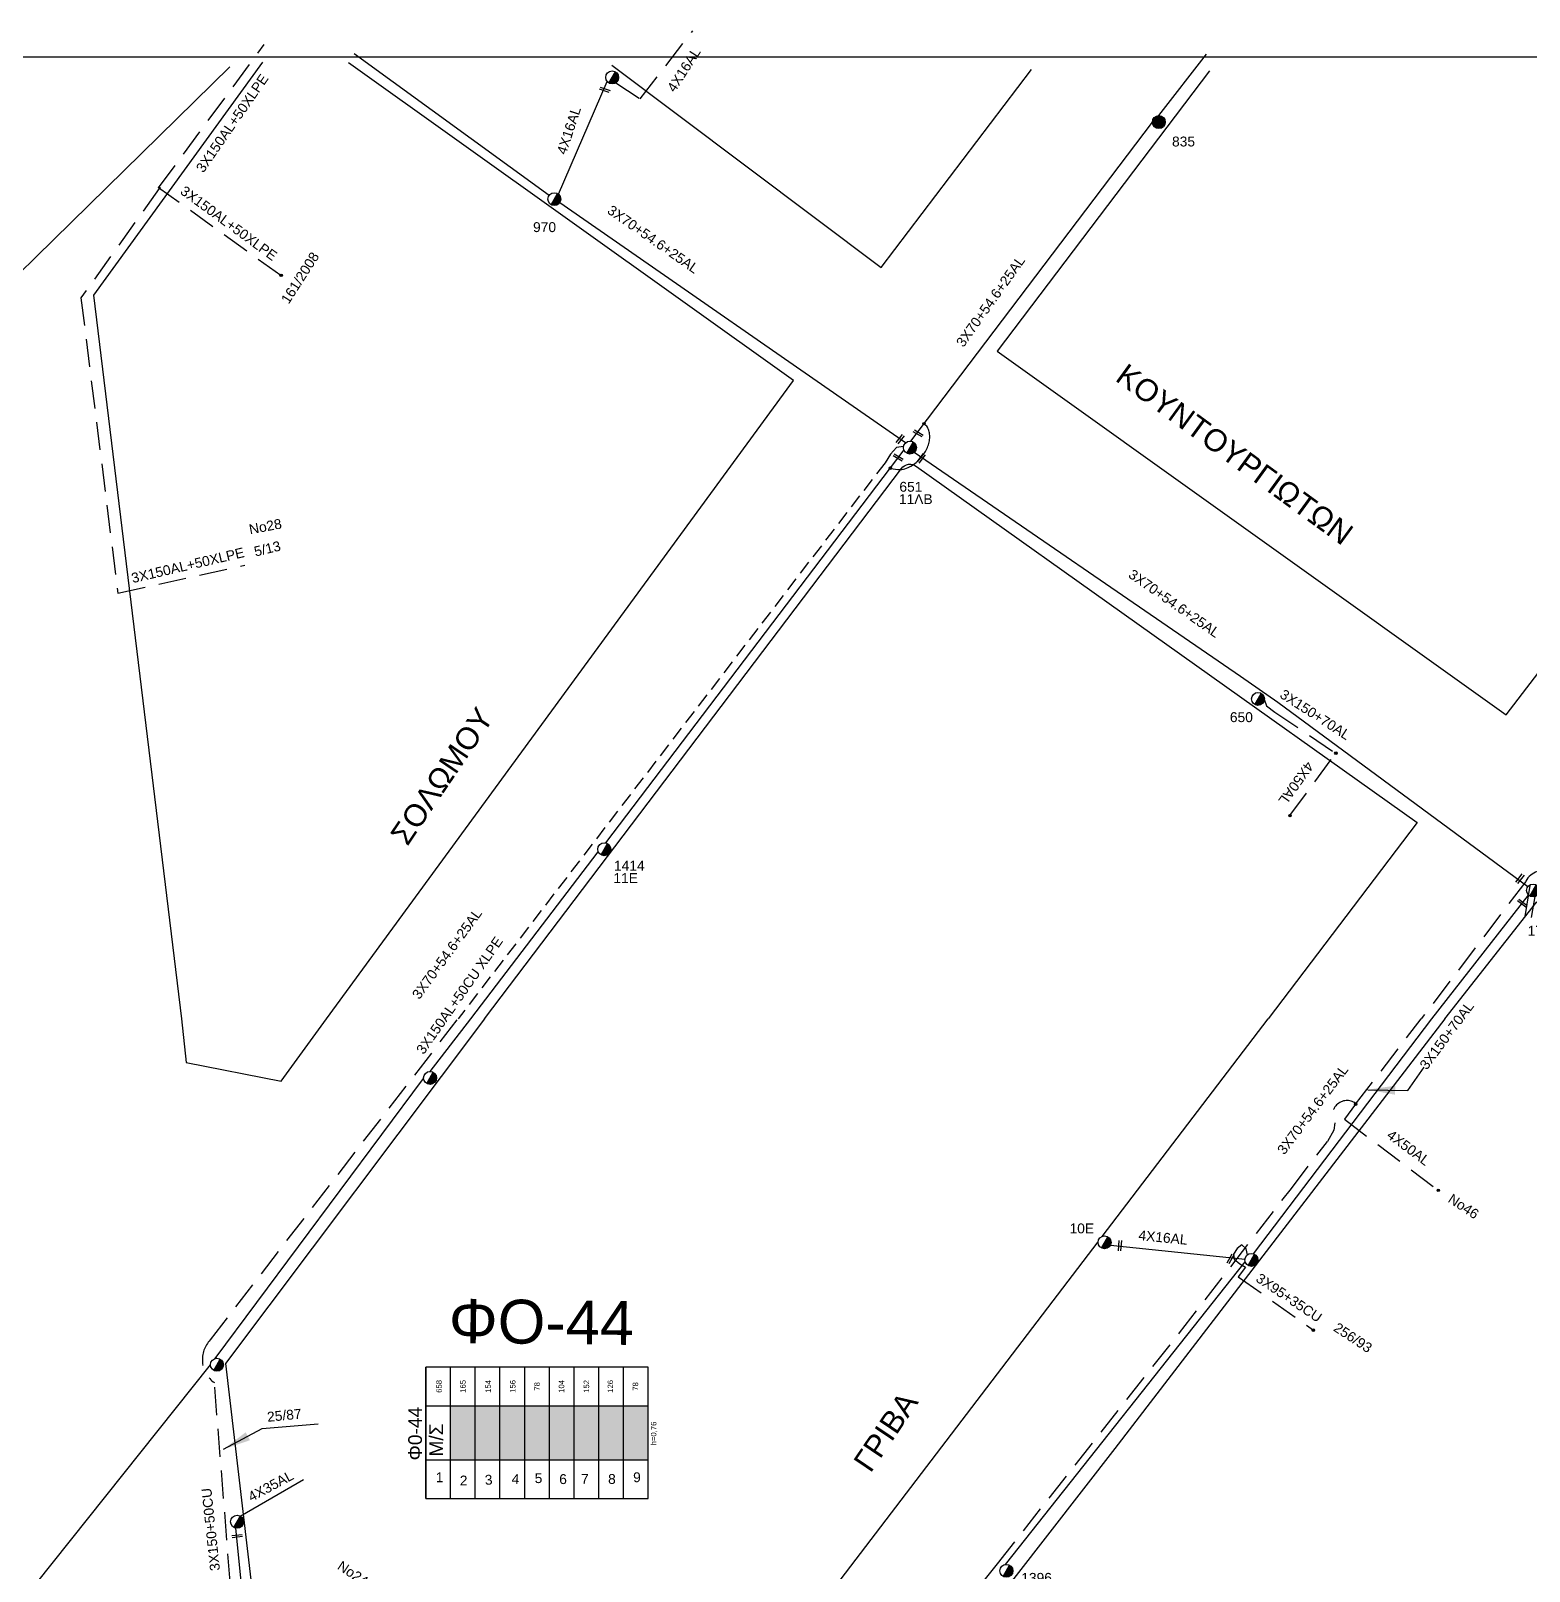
# Model space of a CAD drawing. Header units: millimetres. Extents: x 926 to 2032, y 728 to 1260.
# Drawn here: x 1541.9 to 1678.4, y 1112.6 to 1253 of the extents above; entities that cross this region are included whole.
import ezdxf
from ezdxf.enums import TextEntityAlignment as Align

# ---------------------------------------------------------------- set-up
doc = ezdxf.new("R2010")
doc.units = ezdxf.units.MM
doc.linetypes.add('DASHED', pattern=[19.05, 12.7, -6.35])
doc.linetypes.add('HIDDEN', pattern=[9.525, 6.35, -3.175])
for name, color, linetype in [('Άγνωστα', 7, 'Continuous'), ('Ασφαλειοκιβώτια Χ.Τ 9 αναχωρήσεων', 7, 'Continuous'), ('Γέφυρες Εναέριου Δικτύου', 7, 'Continuous'), ('Γυμνά εναέρια ΧΤ (3Φ)   4x16AL', 7, 'Continuous'), ('Εναέρια παροχή ΧΤ 4x16', 7, 'SYN_LINE'), ('Επιγραφές - Σχήματα', 7, 'Continuous'), ('Καλώδια ΧΤ   3x150+50CU', 7, 'DASHED'), ('Καλώδια ΧΤ   3x150+70AL', 7, 'DASHED'), ('Καλώδια ΧΤ   3x150AL+50XLPE', 7, 'DASHED'), ('Καλώδια ΧΤ   3x95+35 CU', 7, 'DASHED'), ('Καλώδια ΧΤ   4x50AL', 7, 'DASHED'), ('Μηχανική τομή', 7, 'Continuous'), ('Στύλος Ξύλινος', 7, 'Continuous'), ('Στύλος Ξύλινος @ 1', 7, 'Continuous'), ('Στύλος ΦΜ', 7, 'Continuous'), ('Στύλος ΦΜ @ 1', 7, 'Continuous'), ('Συνδέσεις', 7, 'Continuous'), ('Συνεστραμμένα ΧΤ   3x70+54.6+25 AL', 7, 'SYN_LINE'), ('Τομή', 7, 'Continuous'), ('Υπόβαθρο ΔΕΗ', 7, 'Continuous'), ('Υπόγεια καλώδια Δικτύου ΧΤ και Παρ. ΧΤ - 3X150+70 AL', 7, 'DASHED'), ('Υπόγεια καλώδια Παροχών ΧΤ   4x16AL', 7, 'DASHED')]:
    doc.layers.add(name, color=color, linetype=linetype)
doc.styles.get("Standard").update_dxf_attribs({"font": 'arial.ttf'})
doc.linetypes.add('SYN_LINE', pattern='A,0.5,-0.0001,["/\\/\\/\\/",Standard,S=0.1,R=0,X=0,Y=-0.05],-0.25', length=0.7501)
doc.dimstyles.new('ISO-25', dxfattribs={"dimtxt": 2.5, "dimasz": 2.5, "dimexe": 1.25, "dimexo": 0.625, "dimtad": 1, "dimtxsty": 'Standard', "dimcen": 2.5, "dimadec": 0, "dimazin": 0, "dimtfac": 1, "dimtmove": 0, "dimatfit": 3, "dimfxl": 1, "dimarcsym": 0})

# ---------------------------------------------------------------- blocks, each defined once
blk = doc.blocks.new('ΥΠΑΡΧΩΝ ΤΣΙΜΕΝΤΕΝΙΟΣ ΣΤΥΛΟΣ')
at = {"layer": 'Στύλος ΦΜ'}
blk.add_hatch(color=256, dxfattribs=at).paths.add_polyline_path([(-1.29, -2.28, 0.574793), (2.62, 0, 0.268822), (1.3, 2.27)])
blk.add_line((-1.29, -2.28), (1.3, 2.27), dxfattribs=at)
blk.add_circle((0, 0), 2.62, dxfattribs=at)
at = {"layer": 'Στύλος ΦΜ', "flags": 4}
for tag, p in [('ΤΥΠΟΣ', (-4.91, 3.03)), ('ΑΡΙΘΜΟΣ', (-4.68, 8.05))]:
    blk.add_attdef(tag, p, '', height=4, dxfattribs=at)
blk = doc.blocks.new('ΥΠΑΡΧΩΝ ΞΥΛΙΝΟΣ ΣΤΥΛΟΣ')
at = {"layer": 'Στύλος Ξύλινος'}
h = blk.add_hatch(color=7, dxfattribs=at)
h.paths.add_polyline_path([(-2.62, 0, 0.270008), (-1.29, -2.28), (1.3, 2.27, 0.576266)])
h.paths.add_polyline_path([(-1.29, -2.28, 0.574793), (2.62, 0, 0.268822), (1.3, 2.27)])
at = {"layer": 'Στύλος Ξύλινος', "color": 7}
blk.add_line((-1.29, -2.28), (1.3, 2.27), dxfattribs=at)
blk.add_circle((0, 0), 2.62, dxfattribs=at)
at = {"layer": 'Στύλος Ξύλινος', "flags": 4}
for tag, p in [('ΑΡΙΘΜΟΣ', (-4.91, 8.6)), ('ΤΥΠΟΣ', (-4.85, 3.39))]:
    blk.add_attdef(tag, p, '', height=4, dxfattribs=at)
blk = doc.blocks.new('ΜΗΧΑΝΙΚΗ ΤΟΜΗ')
at = {"layer": 'Μηχανική τομή', "ltscale": 40}
for p, q in [((-1.89, 0.78), (1.89, 0.78)), ((1.89, 0), (-1.89, 0))]:
    blk.add_line(p, q, dxfattribs=at)
blk = doc.blocks.new('_ΣΥΝΔΕΣΗ')
at = {"layer": 'Συνδέσεις', "linetype": 'SYN_LINE', "ltscale": 40}
blk.add_hatch(color=256, dxfattribs=at).paths.add_polyline_path([(0.5, -0.01, 1), (-0.5, -0.01, 1)])
at = {"layer": 'Συνδέσεις'}
blk.add_circle((0, -0.01), 0.5, dxfattribs=at)
blk = doc.blocks.new('ΑΣΦΑΛΕΙΟΚΙΒΩΤΙΟ ΥΠΟΣΤΑΘΜΟΥ 9 ΑΝΑΧΩΡΗΣΕΩΝ')
at = {"layer": 'Ασφαλειοκιβώτια Χ.Τ 9 αναχωρήσεων', "ltscale": 40}
for p, q in [((-23.8, 40.36), (24.02, 40.36)), ((-9.72, 40.36), (-9.72, -40.64)), ((9.94, 40.36), (9.94, -40.64)), ((-23.8, 31.36), (24.02, 31.36)), ((-23.8, 22.36), (24.02, 22.36)), ((-23.8, 13.36), (24.02, 13.36)), ((-23.8, 4.36), (24.02, 4.36)), ((-23.8, -4.64), (24.02, -4.64)), ((-23.8, -13.64), (24.02, -13.64)), ((-23.8, -22.64), (24.02, -22.64)), ((-23.8, -31.64), (24.02, -31.64))]:
    blk.add_line(p, q, dxfattribs=at)
at = {"layer": 'Ασφαλειοκιβώτια Χ.Τ 9 αναχωρήσεων'}
blk.add_lwpolyline([(-23.8, -40.64), (24.02, -40.64), (24.02, 40.36), (-23.8, 40.36)], close=True, dxfattribs=at)
for s, rotation, p in [('1', 270, (-17.86, 36.76)), ('2', 270, (-19.05, 28.02)), ('3', 273.4343, (-18.85, 18.79)), ('4', 266.5657, (-18.43, 9.21)), ('5', 270, (-18.18, 0.72)), ('6', 270, (-18.54, -8.22)), ('7', 270, (-18.46, -16.18)), ('8', 270, (-18.48, -26.03)), ('9', 270, (-17.86, -35.16))]:
    blk.add_text(s, height=3.6, rotation=rotation, dxfattribs=at).set_placement(p)
at = {"layer": 'Ασφαλειοκιβώτια Χ.Τ 9 αναχωρήσεων', "ltscale": 40}
for tag, height, p in [('ΟΝΟΜΑ', 5, (-0.16, 44.31)), ('ΚΕΙΜΕΝΟ 1', 2, (17.06, 35.59)), ('ΚΕΙΜΕΝΟ 2', 2, (17.06, 26.88)), ('ΚΕΙΜΕΝΟ 3', 2, (17.06, 17.69)), ('ΚΕΙΜΕΝΟ 4', 2, (17.06, 8.71)), ('ΚΕΙΜΕΝΟ 5', 2, (17.06, -0.13)), ('ΚΕΙΜΕΝΟ 6', 2, (17.06, -9.05)), ('ΚΕΙΜΕΝΟ 7', 2, (17.06, -18.13)), ('ΚΕΙΜΕΝΟ 8', 2, (17.06, -26.85)), ('ΚΕΙΜΕΝΟ 9', 2, (17.06, -35.99)), ('ΣΧ', 2, (-0.1, -42.64))]:
    blk.add_attdef(tag, text='', height=height, dxfattribs=at).set_placement(p, align=Align.MIDDLE_CENTER)
blk = doc.blocks.new('ΤΟΜΗ')
at = {"layer": 'Τομή', "ltscale": 40}
for p, q in [((-5.68, 0), (5.68, 0)), ((5.68, -2.33), (-5.68, -2.33))]:
    blk.add_line(p, q, dxfattribs=at)

msp = doc.modelspace()

# ---------------------------------------------------------------- hatches: boundary and pattern name
at = {"layer": 'Ασφαλειοκιβώτια Χ.Τ 9 αναχωρήσεων'}
for color, points in [(85, [(1582.41, 1127.68), (1580.16, 1127.68), (1580.16, 1122.76), (1582.41, 1122.76)]), (62, [(1582.41, 1122.76), (1584.66, 1122.76), (1584.66, 1127.68), (1582.41, 1127.68)]), (151, [(1586.91, 1127.68), (1584.66, 1127.68), (1584.66, 1122.76), (1586.91, 1122.76)]), (27, [(1589.16, 1127.68), (1586.91, 1127.68), (1586.91, 1122.76), (1589.16, 1122.76)]), (2, [(1591.41, 1127.68), (1589.16, 1127.68), (1589.16, 1122.76), (1591.41, 1122.76)]), (6, [(1593.66, 1127.68), (1591.41, 1127.68), (1591.41, 1122.76), (1593.66, 1122.76)]), (30, [(1593.66, 1127.68), (1593.66, 1122.76), (1595.91, 1122.76), (1595.91, 1127.68)]), (173, [(1598.16, 1127.68), (1595.91, 1127.68), (1595.91, 1122.76), (1598.16, 1122.76)])]:
    msp.add_hatch(color=color, dxfattribs=at).paths.add_polyline_path(points)

# ---------------------------------------------------------------- linework, layer by layer
at = {"layer": 'Άγνωστα', "color": 173, "linetype": 'HIDDEN', "ltscale": 0.2}
msp.add_lwpolyline([(1621.43, 1215.08), (1620.78, 1215), (1620.23, 1214.39), (1619.74, 1213.61), (1580.85, 1162.95)], dxfattribs=at)
at = {"layer": 'Άγνωστα', "color": 85, "linetype": 'SYN_LINE', "ltscale": 15}
msp.add_lwpolyline([(1561, 1117.63), (1566.75, 1120.97)], dxfattribs=at)
at = {"layer": 'Γέφυρες Εναέριου Δικτύου'}
msp.add_lwpolyline([(1620.23, 1213.11), (1620.48, 1213.06), (1620.7, 1213.02), (1620.91, 1213), (1621.09, 1213), (1621.26, 1213.01), (1621.42, 1213.03), (1621.56, 1213.07), (1621.7, 1213.12), (1621.84, 1213.17), (1621.97, 1213.24), (1622.1, 1213.31), (1622.23, 1213.38), (1622.35, 1213.46), (1622.46, 1213.55), (1622.57, 1213.64), (1622.68, 1213.73), (1622.78, 1213.82), (1622.88, 1213.92), (1622.97, 1214.02), (1623.05, 1214.12), (1623.13, 1214.22), (1623.21, 1214.33), (1623.29, 1214.43), (1623.36, 1214.54), (1623.42, 1214.65), (1623.49, 1214.77), (1623.55, 1214.89), (1623.6, 1215), (1623.65, 1215.12), (1623.69, 1215.24), (1623.73, 1215.37), (1623.76, 1215.49), (1623.78, 1215.61), (1623.8, 1215.74), (1623.81, 1215.86), (1623.81, 1215.98), (1623.81, 1216.1), (1623.8, 1216.22), (1623.78, 1216.33), (1623.76, 1216.44), (1623.73, 1216.55), (1623.69, 1216.65), (1623.65, 1216.75), (1623.6, 1216.84), (1623.54, 1216.93), (1623.47, 1217.01), (1623.38, 1217.09), (1623.29, 1217.17)], dxfattribs=at)
at = {"layer": 'Γυμνά εναέρια ΧΤ (3Φ)   4x16AL', "color": 2}
msp.add_lwpolyline([(1640.27, 1142.32), (1652.54, 1141.04)], dxfattribs=at)
at = {"layer": 'Εναέρια παροχή ΧΤ 4x16', "color": 173, "ltscale": 20}
msp.add_lwpolyline([(1589.99, 1238.08), (1594.42, 1248.35)], dxfattribs=at)
at = {"layer": 'Επιγραφές - Σχήματα'}
msp.add_lwpolyline([(942.21, 1250.61), (1940.69, 1250.61), (1940.69, 743.76), (942.21, 743.76)], close=True, dxfattribs=at)
at = {"layer": 'Καλώδια ΧΤ   3x150+50CU', "color": 173, "ltscale": 0.2}
for points in [[(1558.27, 1133.69), (1580.85, 1162.95)], [(1560.68, 1104.06), (1558.64, 1129.8)]]:
    msp.add_lwpolyline(points, dxfattribs=at)
msp.add_arc((1560.1, 1131.9), 2.56, 135.681, 235.1234, dxfattribs=at)
at = {"layer": 'Καλώδια ΧΤ   3x150+70AL', "color": 85, "ltscale": 0.2}
msp.add_lwpolyline([(1654.3, 1191.98), (1654.51, 1191.47), (1655.25, 1190.9), (1660.82, 1187.14)], dxfattribs=at)
at = {"layer": 'Καλώδια ΧΤ   3x150+70AL', "color": 6, "ltscale": 0.2}
msp.add_lwpolyline([(1678.13, 1175.47), (1668.6, 1162.95)], dxfattribs=at)
msp.add_arc((1679.75, 1174.62), 1.84, 336.3698, 152.291, dxfattribs=at)
at = {"layer": 'Καλώδια ΧΤ   3x150AL+50XLPE', "color": 30, "ltscale": 0.2}
for p, q in [((1553.62, 1238.6), (1546.48, 1228.64)), ((1546.48, 1228.64), (1549.84, 1201.74)), ((1549.84, 1201.74), (1561.4, 1204.27))]:
    msp.add_line(p, q, dxfattribs=at)
msp.add_lwpolyline([(1564.7, 1230.66), (1553.56, 1238.66), (1563.17, 1251.72)], dxfattribs=at)
at = {"layer": 'Καλώδια ΧΤ   3x95+35 CU', "color": 2, "ltscale": 0.2}
msp.add_lwpolyline([(1652.77, 1141.45), (1652.65, 1142), (1652.24, 1142.34), (1651.83, 1142.02), (1651.5, 1141.5), (1651.54, 1141.05), (1652.08, 1140.62), (1652.58, 1140.32), (1651.93, 1139.44), (1658.77, 1134.57)], dxfattribs=at)
at = {"layer": 'Καλώδια ΧΤ   4x50AL', "color": 85, "ltscale": 0.2}
msp.add_lwpolyline([(1656.63, 1181.46), (1660.82, 1187.14)], dxfattribs=at)
at = {"layer": 'Καλώδια ΧΤ   4x50AL', "color": 6, "ltscale": 0.2}
msp.add_lwpolyline([(1662.62, 1155.17), (1661.59, 1153.79), (1670.06, 1147.39)], dxfattribs=at)
at = {"layer": 'Συνεστραμμένα ΧΤ   3x70+54.6+25 AL', "color": 173, "ltscale": 20}
for points in [[(1589.13, 1237.96), (1571.37, 1250.88)], [(1621.62, 1215.43), (1590.1, 1237.29)]]:
    msp.add_lwpolyline(points, dxfattribs=at)
at = {"layer": 'Συνεστραμμένα ΧΤ   3x70+54.6+25 AL', "color": 85, "ltscale": 15}
msp.add_lwpolyline([(1644.69, 1245.24), (1649.02, 1250.84)], dxfattribs=at)
at = {"layer": 'Συνεστραμμένα ΧΤ   3x70+54.6+25 AL', "color": 30, "ltscale": 20}
msp.add_lwpolyline([(1523.11, 1213.49), (1560.05, 1249.67)], dxfattribs=at)
at = {"layer": 'Συνεστραμμένα ΧΤ   3x70+54.6+25 AL', "color": 85, "ltscale": 20}
for points in [[(1622.08, 1215.58), (1644.1, 1244.65)], [(1621.46, 1214.8), (1594.27, 1178.98)], [(1678.3, 1174.98), (1655.53, 1191.77), (1652.13, 1194.13), (1622.4, 1214.54)], [(1578.29, 1158.15), (1582.01, 1162.95), (1593.61, 1178.17)], [(1558.7, 1131.99), (1577.7, 1157.5)], [(1535.95, 1103.46), (1558.28, 1131.43)], [(1562.1, 1101.38), (1560.58, 1116.54)]]:
    msp.add_lwpolyline(points, dxfattribs=at)
at = {"layer": 'Συνεστραμμένα ΧΤ   3x70+54.6+25 AL', "color": 2, "ltscale": 20}
for points in [[(1653.31, 1141.54), (1669.55, 1162.95), (1678.38, 1174.21)], [(1630.71, 1113.23), (1652.56, 1140.81)]]:
    msp.add_lwpolyline(points, dxfattribs=at)
at = {"layer": 'Υπόβαθρο ΔΕΗ'}
for points in [[(1563.01, 1250.12), (1547.61, 1228.89), (1555.65, 1162.95)], [(1568.85, 1162.95), (1611.39, 1221.1), (1570.85, 1250.04)], [(1594.84, 1249.85), (1619.4, 1231.41), (1633.1, 1249.45)], [(1649.31, 1249.32), (1629.95, 1223.79), (1676.33, 1190.65), (1720.71, 1248.59)], [(1670.76, 1162.95), (1679.14, 1173.61), (1693.76, 1162.95)], [(1555.65, 1162.95), (1556.08, 1158.97), (1564.73, 1157.28), (1568.85, 1162.95)], [(1583.24, 1162.95), (1559.64, 1131.55), (1563.19, 1101.19), (1591.75, 1080.45), (1639.16, 1142.64)], [(1670.76, 1162.95), (1664.73, 1155.1), (1640.67, 1123.81), (1601.43, 1073.28), (1621.03, 1058.85), (1646.03, 1040.52), (1659.87, 1058.85), (1710.2, 1125.67), (1717.98, 1135.86), (1722.39, 1141.78), (1693.76, 1162.95)], [(1639.53, 1143.12), (1654.64, 1162.95)]]:
    msp.add_lwpolyline(points, dxfattribs=at)
msp.add_lwpolyline([(1583.24, 1162.95), (1621.24, 1213.09, -0.41916), (1622.62, 1213.27), (1668.23, 1180.83), (1654.64, 1162.95)], format="xyb", dxfattribs=at)
at = {"layer": 'Υπόγεια καλώδια Δικτύου ΧΤ και Παρ. ΧΤ - 3X150+70 AL', "color": 6, "ltscale": 0.2}
for points in [[(1662.62, 1155.17), (1668.6, 1162.95)], [(1660.72, 1153.46), (1660.64, 1152.81), (1660.04, 1151.77)]]:
    msp.add_lwpolyline(points, dxfattribs=at)
msp.add_lwpolyline([(1583.99, 1091.12), (1583.18, 1090.45), (1580.03, 1085.78, 0.46542), (1580.18, 1085.26), (1592.41, 1077.24), (1594.54, 1079.71), (1600.4, 1075.94), (1629.99, 1113.3), (1646.57, 1134.34), (1656.76, 1147.49), (1660.04, 1151.77)], format="xyb", dxfattribs=at)
msp.add_arc((1661.84, 1154.17), 1.33, 48.2121, 212.3478, dxfattribs=at)
at = {"layer": 'Υπόγεια καλώδια Παροχών ΧΤ   4x16AL', "color": 173, "ltscale": 0.2}
msp.add_lwpolyline([(1595.2, 1248.22), (1597.43, 1246.78), (1602.23, 1252.97)], dxfattribs=at)

# ---------------------------------------------------------------- block references
at = {"layer": 'Ασφαλειοκιβώτια Χ.Τ 9 αναχωρήσεων', "xscale": 0.25, "yscale": 0.25, "zscale": 0.25, "rotation": 90}
msp.add_blockref('ΑΣΦΑΛΕΙΟΚΙΒΩΤΙΟ ΥΠΟΣΤΑΘΜΟΥ 9 ΑΝΑΧΩΡΗΣΕΩΝ', (1588, 1125.19), dxfattribs=at).add_auto_attribs({'ΟΝΟΜΑ': 'Φ0-44', 'ΣΧ': 'h=0,76', 'ΚΕΙΜΕΝΟ 2': '165', 'ΚΕΙΜΕΝΟ 1': '658', 'ΚΕΙΜΕΝΟ 3': '154', 'ΚΕΙΜΕΝΟ 4': '156', 'ΚΕΙΜΕΝΟ 5': '78', 'ΚΕΙΜΕΝΟ 6': '104', 'ΚΕΙΜΕΝΟ 7': '152', 'ΚΕΙΜΕΝΟ 8': '126', 'ΚΕΙΜΕΝΟ 9': '78'})
at = {"layer": 'Μηχανική τομή'}
for p, xscale, yscale, zscale, rotation in [((1594.24, 1247.68), 0.2499999999999508, 0.2499999999999508, 0.2499999999999508, 159.6146852283792), ((1621.19, 1215.7), 0.250000000000177, 0.250000000000177, 0.250000000000177, 52.29901244400812), ((1622.72, 1216.2), 0.2500000000000925, 0.2500000000000925, 0.2500000000000925, 329.5588224957265), ((1620.88, 1214.01), 0.2500000000000925, 0.2500000000000925, 0.2500000000000925, 329.5588224957265), ((1623.12, 1213.95), 0.250000000000177, 0.250000000000177, 0.250000000000177, 52.29901244400812), ((1677.67, 1175.66), 0.250000000000177, 0.250000000000177, 0.250000000000177, 52.29901244400812), ((1677.87, 1173.57), 0.2500000000000897, 0.2500000000000897, 0.2500000000000897, 142.7933607074988), ((1641.24, 1142.27), 0.2499999999993868, 0.2499999999993868, 0.2499999999993868, 85.25788792495548), ((1651.3, 1141.03), 0.2499999999993105, 0.2499999999993105, 0.2499999999993105, 61.12447460381261), ((1560.71, 1115.91), 0.2499999999994402, 0.2499999999994402, 0.2499999999994402, 185.7395190275062)]:
    msp.add_blockref('ΜΗΧΑΝΙΚΗ ΤΟΜΗ', p, dxfattribs=dict(at, xscale=xscale, yscale=yscale, zscale=zscale, rotation=rotation))
at = {"layer": 'Στύλος Ξύλινος @ 1', "ltscale": 40}
ref = msp.add_blockref('ΥΠΑΡΧΩΝ ΞΥΛΙΝΟΣ ΣΤΥΛΟΣ', (1644.69, 1244.65), dxfattribs=dict(at, xscale=0.2249999999999091, yscale=0.2249999999999091, zscale=0.2249999999999091))
ref.add_attrib('ΤΥΠΟΣ', '835', (1645.89, 1242.43), dxfattribs={"layer": 'Στύλος Ξύλινος', "height": 0.9, "flags": 4})
at = {"layer": 'Στύλος ΦΜ @ 1', "ltscale": 40, "xscale": 0.2249999999999091, "yscale": 0.2249999999999091, "zscale": 0.2249999999999091}
for p in [(1594.88, 1248.72), (1578.29, 1157.56), (1653.12, 1140.98), (1558.87, 1131.43), (1560.71, 1117.12)]:
    msp.add_blockref('ΥΠΑΡΧΩΝ ΤΣΙΜΕΝΤΕΝΙΟΣ ΣΤΥΛΟΣ', p, dxfattribs=at)
at = {"layer": 'Στύλος ΦΜ @ 1', "ltscale": 40}
ref = msp.add_blockref('ΥΠΑΡΧΩΝ ΤΣΙΜΕΝΤΕΝΙΟΣ ΣΤΥΛΟΣ', (1589.61, 1237.63), dxfattribs=dict(at, xscale=0.2249999999999091, yscale=0.2249999999999091, zscale=0.2249999999999091))
ref.add_attrib('ΤΥΠΟΣ', '970', (1587.67, 1234.63), dxfattribs={"layer": 'Στύλος ΦΜ', "height": 0.9, "flags": 4})
ref = msp.add_blockref('ΥΠΑΡΧΩΝ ΤΣΙΜΕΝΤΕΝΙΟΣ ΣΤΥΛΟΣ', (1622.01, 1214.99), dxfattribs=dict(at, xscale=0.2249999999999091, yscale=0.2249999999999091, zscale=0.2249999999999091))
ref.add_attrib('ΤΥΠΟΣ', '11ΛB', (1621, 1209.84), dxfattribs={"layer": 'Στύλος ΦΜ', "height": 0.9, "flags": 4})
ref.add_attrib('ΑΡΙΘΜΟΣ', '651', (1621.05, 1210.97), dxfattribs={"layer": 'Στύλος ΦΜ', "height": 0.9, "flags": 4})
ref = msp.add_blockref('ΥΠΑΡΧΩΝ ΤΣΙΜΕΝΤΕΝΙΟΣ ΣΤΥΛΟΣ', (1653.72, 1192.09), dxfattribs=dict(at, xscale=0.2249999999999091, yscale=0.2249999999999091, zscale=0.2249999999999091))
ref.add_attrib('ΤΥΠΟΣ', '650', (1651.16, 1189.98), dxfattribs={"layer": 'Στύλος ΦΜ', "height": 0.9, "flags": 4})
ref = msp.add_blockref('ΥΠΑΡΧΩΝ ΤΣΙΜΕΝΤΕΝΙΟΣ ΣΤΥΛΟΣ', (1594.16, 1178.4), dxfattribs=dict(at, xscale=0.2249999999999091, yscale=0.2249999999999091, zscale=0.2249999999999091))
ref.add_attrib('ΤΥΠΟΣ', '11E', (1594.99, 1175.32), dxfattribs={"layer": 'Στύλος ΦΜ', "height": 0.9, "flags": 4})
ref.add_attrib('ΑΡΙΘΜΟΣ', '1414', (1595.04, 1176.45), dxfattribs={"layer": 'Στύλος ΦΜ', "height": 0.9, "flags": 4})
ref = msp.add_blockref('ΥΠΑΡΧΩΝ ΤΣΙΜΕΝΤΕΝΙΟΣ ΣΤΥΛΟΣ', (1678.78, 1174.64), dxfattribs=dict(at, xscale=0.2249999999999091, yscale=0.2249999999999091, zscale=0.2249999999999091))
ref.add_attrib('ΤΥΠΟΣ', '1773', (1678.29, 1170.52), dxfattribs={"layer": 'Στύλος ΦΜ', "height": 0.9, "flags": 4})
ref = msp.add_blockref('ΥΠΑΡΧΩΝ ΤΣΙΜΕΝΤΕΝΙΟΣ ΣΤΥΛΟΣ', (1639.74, 1142.58), dxfattribs=dict(at, xscale=0.2249999999999091, yscale=0.2249999999999091, zscale=0.2249999999999091))
ref.add_attrib('ΤΥΠΟΣ', '10E', (1636.55, 1143.4), dxfattribs={"layer": 'Στύλος ΦΜ', "height": 0.9, "flags": 4})
ref = msp.add_blockref('ΥΠΑΡΧΩΝ ΤΣΙΜΕΝΤΕΝΙΟΣ ΣΤΥΛΟΣ', (1630.8, 1112.65), dxfattribs=dict(at, xscale=0.2249999999999091, yscale=0.2249999999999091, zscale=0.2249999999999091))
ref.add_attrib('ΤΥΠΟΣ', '1396', (1632.15, 1111.56), dxfattribs={"layer": 'Στύλος ΦΜ', "height": 0.9, "flags": 4})
at = {"layer": 'Συνδέσεις'}
for p, xscale, yscale, zscale in [((1553.62, 1238.67), 0.125, 0.125, 0.125), ((1564.72, 1230.69), 0.2249999999999091, 0.2249999999999091, 0.2249999999999091), ((1623.29, 1217.17), 0.2250000000000227, 0.2250000000000227, 0.2250000000000227), ((1620.23, 1213.12), 0.2250000000000227, 0.2250000000000227, 0.2250000000000227), ((1660.82, 1187.15), 0.2249999999999091, 0.2249999999999091, 0.2249999999999091), ((1656.63, 1181.46), 0.2249999999999091, 0.2249999999999091, 0.2249999999999091), ((1662.62, 1155.17), 0.2249999999999091, 0.2249999999999091, 0.2249999999999091), ((1670.15, 1147.33), 0.2249999999999091, 0.2249999999999091, 0.2249999999999091), ((1658.77, 1134.58), 0.2249999999999091, 0.2249999999999091, 0.2249999999999091)]:
    msp.add_blockref('_ΣΥΝΔΕΣΗ', p, dxfattribs=dict(at, xscale=xscale, yscale=yscale, zscale=zscale))
at = {"layer": 'Τομή', "xscale": 0.250000000000038, "yscale": 0.250000000000038, "zscale": 0.250000000000038, "rotation": 80.27621884861641}
msp.add_blockref('ΤΟΜΗ', (1678.29, 1173.68), dxfattribs=at)

# ---------------------------------------------------------------- texts
at = {"layer": 'Γυμνά εναέρια ΧΤ (3Φ)   4x16AL', "color": 7, "insert": (1642.89, 1143.69), "char_height": 0.9, "width": 84.1859, "attachment_point": 1, "rotation": 354.3918}
msp.add_mtext('4X16AL', dxfattribs=at)
at = {"layer": 'Εναέρια παροχή ΧΤ 4x16', "color": 7, "insert": (1589.81, 1241.9), "char_height": 0.9, "width": 84.1859, "attachment_point": 1, "rotation": 71.9246}
msp.add_mtext('4X16AL', dxfattribs=at)
at = {"layer": 'Επιγραφές - Σχήματα', "color": 7, "char_height": 0.9, "width": 84.1859, "attachment_point": 1}
for s, insert, rotation in [('161/2008', (1564.65, 1228.5), 57.3599), ('No28', (1561.72, 1207.97), 10.6998), ('5/13', (1562.17, 1205.94), 13.326), ('3X150AL+50CU XLPE', (1576.96, 1160.15), 54.9969), ('No46', (1671.45, 1147.06), 326.5779), ('256/93', (1661.02, 1135.33), 326.5779), ('25/87', (1563.4, 1127.12), 5.5422), ('4X35AL', (1561.59, 1119.71), 28.4785), ('No24', (1570.26, 1113.62), 326.2791)]:
    msp.add_mtext(s, dxfattribs=dict(at, insert=insert, rotation=rotation))
at = {"layer": 'Επιγραφές - Σχήματα', "attachment_point": 1}
for s, insert, char_height, width, rotation in [('ΚΟΥΝΤΟΥΡΓΙΩΤΩΝ', (1641.79, 1222.77), 2, 22.6323, 323.9359), ('ΣΟΛΩΜΟΥ', (1574.56, 1179.73), 2, 22.6323, 55.9704), ('ΦΟ-44', (1580.02, 1137.43), 4, 22.6323, 359.3184), ('ΓΡΙΒΑ', (1616.76, 1122.61), 2, 22.6323, 55.9704), ('Μ/Σ', (1578.22, 1123.06), 1.25, 3.4166, 90)]:
    msp.add_mtext(s, dxfattribs=dict(at, insert=insert, char_height=char_height, width=width, rotation=rotation))
at = {"layer": 'Καλώδια ΧΤ   3x150+50CU', "color": 7, "insert": (1558.26, 1112.6), "char_height": 0.9, "width": 84.1859, "attachment_point": 1, "rotation": 96.1187}
msp.add_mtext('3X150+50CU', dxfattribs=at)
at = {"layer": 'Καλώδια ΧΤ   3x150+70AL', "color": 7, "insert": (1656.12, 1193.03), "char_height": 0.9, "width": 84.1859, "attachment_point": 1, "rotation": 327.0946}
msp.add_mtext('3X150+70AL', dxfattribs=at)
at = {"layer": 'Καλώδια ΧΤ   3x150AL+50XLPE', "color": 7, "char_height": 0.9, "width": 13.9242, "attachment_point": 5}
for insert, rotation in [((1560.26, 1244.55), 55.3583), ((1559.95, 1235.43), 323.7489), ((1556.22, 1204.27), 13.1563)]:
    msp.add_mtext('3X150AL+50XLPE', dxfattribs=dict(at, insert=insert, rotation=rotation))
at = {"layer": 'Καλώδια ΧΤ   3x95+35 CU', "color": 7, "insert": (1653.95, 1139.83), "char_height": 0.9, "width": 84.1859, "attachment_point": 1, "rotation": 326.0367}
msp.add_mtext('3X95+35CU', dxfattribs=at)
at = {"layer": 'Καλώδια ΧΤ   4x50AL', "color": 7, "char_height": 0.9, "width": 84.1859, "attachment_point": 1}
for insert, rotation in [((1658.87, 1185.96), 234.3348), ((1665.91, 1152.9), 323.3925)]:
    msp.add_mtext('4X50AL', dxfattribs=dict(at, insert=insert, rotation=rotation))
at = {"layer": 'Συνεστραμμένα ΧΤ   3x70+54.6+25 AL', "color": 7, "char_height": 0.9, "width": 84.1859, "attachment_point": 1}
for insert, rotation in [((1594.87, 1237.15), 324.9969), ((1626.15, 1224.59), 54.5858), ((1642.35, 1203.97), 324.9969), ((1576.58, 1165.18), 53.8953), ((1655.4, 1151.04), 52.9716)]:
    msp.add_mtext('3X70+54.6+25AL', dxfattribs=dict(at, insert=insert, rotation=rotation))
at = {"layer": 'Υπόγεια καλώδια Δικτύου ΧΤ και Παρ. ΧΤ - 3X150+70 AL', "color": 7, "insert": (1668.38, 1158.77), "char_height": 0.9, "width": 84.1859, "attachment_point": 1, "rotation": 53.4448}
msp.add_mtext('3X150+70AL', dxfattribs=at)
at = {"layer": 'Υπόγεια καλώδια Παροχών ΧΤ   4x16AL', "color": 7, "insert": (1599.82, 1247.78), "char_height": 0.9, "width": 84.1859, "attachment_point": 1, "rotation": 57.3599}
msp.add_mtext('4X16AL', dxfattribs=at)

# ---------------------------------------------------------------- leaders
at = {"layer": 'Επιγραφές - Σχήματα'}
for points in [[(1663.72, 1156.49), (1667.38, 1156.42), (1668.86, 1158.55)], [(1559.48, 1123.73), (1563, 1125.62), (1568.08, 1126.05)]]:
    msp.add_leader(points, dimstyle='ISO-25', override={"dimgap": 0.625, "dimtad": 0}, dxfattribs=at)

doc.saveas('drawing.dxf')
